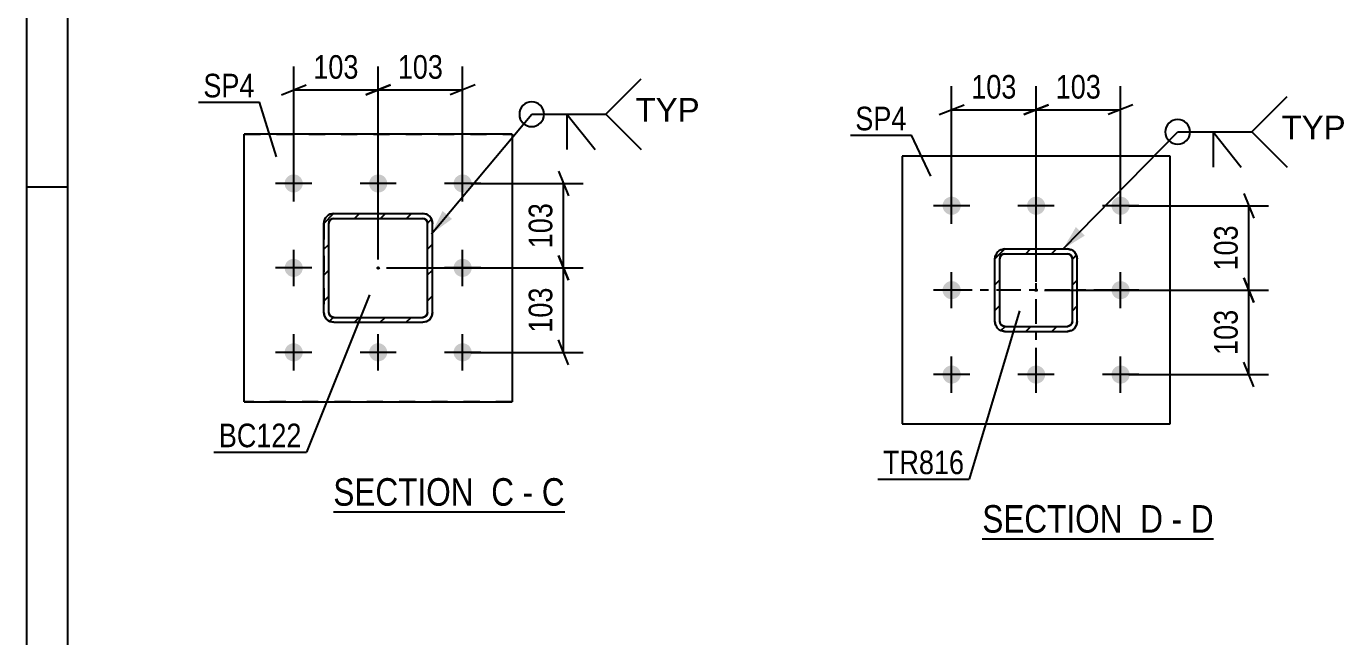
# Model space of a CAD drawing. Header units: millimetres. Extents: x 0 to 841, y 0 to 594.
# Drawn here: x 0 to 160.1, y 94.4 to 168.5 of the extents above; entities that cross this region are included whole.
import ezdxf

# ---------------------------------------------------------------- set-up
doc = ezdxf.new("R2010")
doc.units = ezdxf.units.MM
doc.linetypes.add('DXK_LINE_DOT2', pattern=[3.9198, 1.9599, -1.9599])
doc.linetypes.add('DXK_LINE_DOT3', pattern=[5.9187, 2.979, -0.9799, 0.9799, -0.9799])
doc.styles.add('Arial', font='ARIAL.TTF', dxfattribs={"height": 0.2})
doc.styles.add('Arial Narrow', font='ARIALN.TTF', dxfattribs={"height": 0.2})

# ---------------------------------------------------------------- blocks, each defined once
blk = doc.blocks.new('Unknown-272366397-1135')
at = {"color": 5, "linetype": 'Continuous'}
for p, q in [((0, 594), (0, 0)), ((5, 589), (5, 5)), ((5, 149), (0, 149))]:
    blk.add_line(p, q, dxfattribs=at)
blk = doc.blocks.new('Unknown-272366397-13 - 1874')
at = {"color": 6, "linetype": 'Continuous'}
blk.add_line((37.25, 109.58), (65.32, 109.58), dxfattribs=at)
at = {"color": 0, "linetype": 'Continuous'}
for points in [[(55.36, 110.33), (55.36, 113.83), (37.25, 113.83), (37.25, 110.33)], [(59.18, 110.33), (59.18, 113.83), (56.41, 113.83), (56.41, 110.33)], [(61.5, 110.33), (61.5, 113.83), (60.23, 113.83), (60.23, 110.33)], [(65.32, 110.33), (65.32, 113.83), (62.55, 113.83), (62.55, 110.33)]]:
    blk.add_wipeout(points, dxfattribs=at)
at = {"color": 7, "linetype": 'Continuous', "style": 'Arial Narrow'}
for s, p in [('SECTION ', (37.25, 110.33)), ('C', (56.41, 110.33)), ('C', (62.55, 110.33)), ('-', (60.23, 110.33))]:
    blk.add_text(s, height=3.34, dxfattribs=at).set_placement(p)
blk = doc.blocks.new('Unknown-272366397-14 - 1714')
at = {"color": 6, "linetype": 'Continuous'}
blk.add_line((116, 106.31), (144.07, 106.31), dxfattribs=at)
at = {"color": 0, "linetype": 'Continuous'}
for points in [[(134.11, 107.06), (134.11, 110.56), (116, 110.56), (116, 107.06)], [(137.93, 107.06), (137.93, 110.56), (135.16, 110.56), (135.16, 107.06)], [(140.26, 107.06), (140.26, 110.56), (138.98, 110.56), (138.98, 107.06)], [(144.07, 107.06), (144.07, 110.56), (141.31, 110.56), (141.31, 107.06)]]:
    blk.add_wipeout(points, dxfattribs=at)
at = {"color": 7, "linetype": 'Continuous', "style": 'Arial Narrow'}
for s, p in [('SECTION ', (116, 107.06)), ('D', (135.16, 107.06)), ('D', (141.31, 107.06)), ('-', (138.98, 107.06))]:
    blk.add_text(s, height=3.34, dxfattribs=at).set_placement(p)
blk = doc.blocks.new('Part-272366397-1939 - 1874')
at = {"linetype": 'Continuous'}
h = blk.add_hatch(dxfattribs=at)
h.set_pattern_fill('', scale=0.7, style=0, pattern_type=0)
h.set_pattern_definition([(45, (37.289, 145.8036), (-1.57154, 1.57154), [])])
h.paths.add_polyline_path([(48.09, 145.8), (37.29, 145.8), (36.83, 145.71), (36.44, 145.45), (36.18, 145.06), (36.09, 144.6), (36.09, 133.8), (36.18, 133.34), (36.44, 132.96), (36.83, 132.69), (37.29, 132.6), (48.09, 132.6), (48.55, 132.69), (48.94, 132.96), (49.2, 133.34), (49.29, 133.8), (49.29, 144.6), (49.2, 145.06), (48.94, 145.45), (48.55, 145.71)])
h.paths.add_polyline_path([(48.64, 144.83), (48.69, 144.6), (48.69, 133.8), (48.64, 133.57), (48.51, 133.38), (48.32, 133.25), (48.09, 133.2), (37.29, 133.2), (37.06, 133.25), (36.86, 133.38), (36.73, 133.57), (36.69, 133.8), (36.69, 144.6), (36.73, 144.83), (36.86, 145.03), (37.06, 145.16), (37.29, 145.2), (48.09, 145.2), (48.32, 145.16), (48.51, 145.03)])
blk.add_hatch(color=30, dxfattribs=at).paths.add_polyline_path([(42.69, 139.1, -1), (42.69, 139.3, -1)])
at = {"color": 7, "linetype": 'DXK_LINE_DOT2'}
for p, q in [((36.83, 145.71), (37.29, 145.8)), ((37.29, 145.8), (48.09, 145.8)), ((48.09, 145.8), (48.55, 145.71)), ((36.09, 144.6), (36.18, 145.06)), ((36.09, 144.6), (36.09, 133.8)), ((36.73, 144.83), (36.69, 144.6)), ((36.69, 133.8), (36.69, 144.6)), ((36.86, 145.03), (36.73, 144.83)), ((37.06, 145.16), (36.86, 145.03)), ((37.29, 145.2), (37.06, 145.16)), ((37.29, 145.2), (48.09, 145.2)), ((48.32, 145.16), (48.09, 145.2)), ((48.51, 145.03), (48.32, 145.16)), ((48.64, 144.83), (48.51, 145.03)), ((48.69, 144.6), (48.64, 144.83)), ((48.69, 133.8), (48.69, 144.6)), ((49.2, 145.06), (49.29, 144.6)), ((49.29, 133.8), (49.29, 144.6)), ((36.18, 133.34), (36.09, 133.8)), ((36.69, 133.8), (36.73, 133.57)), ((36.73, 133.57), (36.86, 133.38)), ((36.86, 133.38), (37.06, 133.25)), ((37.06, 133.25), (37.29, 133.2)), ((37.29, 133.2), (48.09, 133.2)), ((48.09, 133.2), (48.32, 133.25)), ((48.32, 133.25), (48.51, 133.38)), ((48.51, 133.38), (48.64, 133.57)), ((48.64, 133.57), (48.69, 133.8)), ((49.29, 133.8), (49.2, 133.34)), ((37.29, 132.6), (36.83, 132.69)), ((37.29, 132.6), (48.09, 132.6)), ((48.55, 132.69), (48.09, 132.6))]:
    blk.add_line(p, q, dxfattribs=at)
at = {"color": 2, "linetype": 'Continuous'}
for p, q in [((37.29, 145.8), (36.83, 145.71)), ((37.29, 145.8), (37.29, 145.8)), ((37.29, 145.8), (48.09, 145.8)), ((48.09, 145.8), (48.09, 145.8)), ((48.55, 145.71), (48.09, 145.8)), ((36.18, 145.06), (36.09, 144.6)), ((36.09, 144.6), (36.09, 144.6)), ((36.09, 133.8), (36.09, 144.6)), ((36.69, 144.6), (36.73, 144.83)), ((36.69, 144.6), (36.69, 144.6)), ((36.69, 133.8), (36.69, 144.6)), ((36.73, 144.83), (36.86, 145.03)), ((36.86, 145.03), (37.06, 145.16)), ((37.06, 145.16), (37.29, 145.2)), ((37.29, 145.2), (37.29, 145.2)), ((37.29, 145.2), (48.09, 145.2)), ((48.09, 145.2), (48.09, 145.2)), ((48.09, 145.2), (48.32, 145.16)), ((48.32, 145.16), (48.51, 145.03)), ((48.51, 145.03), (48.64, 144.83)), ((48.64, 144.83), (48.69, 144.6)), ((48.69, 144.6), (48.69, 144.6)), ((48.69, 133.8), (48.69, 144.6)), ((49.29, 144.6), (49.2, 145.06)), ((49.29, 144.6), (49.29, 144.6)), ((49.29, 133.8), (49.29, 144.6)), ((36.09, 133.8), (36.09, 133.8)), ((36.09, 133.8), (36.18, 133.34)), ((36.69, 133.8), (36.69, 133.8)), ((36.73, 133.57), (36.69, 133.8)), ((36.86, 133.38), (36.73, 133.57)), ((37.06, 133.25), (36.86, 133.38)), ((37.29, 133.2), (37.06, 133.25)), ((37.29, 133.2), (37.29, 133.2)), ((37.29, 133.2), (48.09, 133.2)), ((48.32, 133.25), (48.09, 133.2)), ((48.09, 133.2), (48.09, 133.2)), ((48.51, 133.38), (48.32, 133.25)), ((48.64, 133.57), (48.51, 133.38)), ((48.69, 133.8), (48.64, 133.57)), ((48.69, 133.8), (48.69, 133.8)), ((49.2, 133.34), (49.29, 133.8)), ((49.29, 133.8), (49.29, 133.8)), ((36.83, 132.69), (37.29, 132.6)), ((37.29, 132.6), (37.29, 132.6)), ((37.29, 132.6), (48.09, 132.6)), ((48.09, 132.6), (48.55, 132.69)), ((48.09, 132.6), (48.09, 132.6))]:
    blk.add_line(p, q, dxfattribs=at)
at = {"color": 7, "linetype": 'DXK_LINE_DOT3'}
blk.add_line((42.69, 139.2), (42.69, 139.2), dxfattribs=at)
at = {"color": 30, "linetype": 'DXK_LINE_DOT3'}
blk.add_line((42.69, 139.2), (42.69, 139.2), dxfattribs=at)
at = {"color": 30, "linetype": 'Continuous'}
blk.add_circle((42.69, 139.2), 0.1, dxfattribs=at)
at = {"color": 7, "linetype": 'DXK_LINE_DOT2'}
for centre, start, end in [((37.29, 144.6), 112.5, 157.5), ((48.09, 144.6), 22.5, 67.5), ((37.29, 133.8), 202.5, 247.5), ((48.09, 133.8), 292.5, 337.5)]:
    blk.add_arc(centre, 1.2, start, end, dxfattribs=at)
at = {"color": 2, "linetype": 'Continuous'}
for centre, start, end in [((37.29, 144.6), 112.5, 157.5), ((48.09, 144.6), 22.5, 67.5), ((37.29, 133.8), 202.5, 247.5), ((48.09, 133.8), 292.5, 337.5)]:
    blk.add_arc(centre, 1.2, start, end, dxfattribs=at)
blk = doc.blocks.new('Part-272366397-1903 - 1874')
at = {"color": 2, "linetype": 'Continuous'}
for p, q in [((58.94, 155.45), (26.44, 155.45)), ((26.44, 155.45), (26.44, 155.45)), ((26.44, 122.95), (26.44, 155.45)), ((58.94, 155.45), (58.94, 155.45)), ((58.94, 155.45), (58.94, 122.95)), ((26.44, 122.95), (58.94, 122.95))]:
    blk.add_line(p, q, dxfattribs=at)
at = {"color": 7, "linetype": 'DXK_LINE_DOT2'}
for p, q in [((26.44, 155.45), (58.94, 155.45)), ((58.94, 122.95), (26.44, 122.95))]:
    blk.add_line(p, q, dxfattribs=at)
blk = doc.blocks.new('Bolt-272366397-1905 - 1874')
at = {"linetype": 'Continuous'}
for points in [[(32.44, 148.35), (32.21, 148.38), (31.99, 148.45), (31.79, 148.56), (31.62, 148.72), (31.49, 148.9), (31.39, 149.11), (31.35, 149.34), (31.35, 149.57), (31.39, 149.79), (31.49, 150), (31.62, 150.19), (31.79, 150.34), (31.99, 150.46), (32.21, 150.53), (32.44, 150.55), (32.67, 150.53), (32.89, 150.46), (33.09, 150.34), (33.26, 150.19), (33.39, 150), (33.49, 149.79), (33.53, 149.57), (33.53, 149.34), (33.49, 149.11), (33.39, 148.9), (33.26, 148.72), (33.09, 148.56), (32.89, 148.45), (32.67, 148.38)], [(42.69, 148.35), (42.46, 148.38), (42.24, 148.45), (42.04, 148.56), (41.87, 148.72), (41.74, 148.9), (41.64, 149.11), (41.6, 149.34), (41.6, 149.57), (41.64, 149.79), (41.74, 150), (41.87, 150.19), (42.04, 150.34), (42.24, 150.46), (42.46, 150.53), (42.69, 150.55), (42.92, 150.53), (43.14, 150.46), (43.34, 150.34), (43.51, 150.19), (43.64, 150), (43.74, 149.79), (43.78, 149.57), (43.78, 149.34), (43.74, 149.11), (43.64, 148.9), (43.51, 148.72), (43.34, 148.56), (43.14, 148.45), (42.92, 148.38)], [(52.94, 148.35), (52.71, 148.38), (52.49, 148.45), (52.29, 148.56), (52.12, 148.72), (51.99, 148.9), (51.89, 149.11), (51.85, 149.34), (51.85, 149.57), (51.89, 149.79), (51.99, 150), (52.12, 150.19), (52.29, 150.34), (52.49, 150.46), (52.71, 150.53), (52.94, 150.55), (53.17, 150.53), (53.39, 150.46), (53.59, 150.34), (53.76, 150.19), (53.89, 150), (53.99, 149.79), (54.03, 149.57), (54.03, 149.34), (53.99, 149.11), (53.89, 148.9), (53.76, 148.72), (53.59, 148.56), (53.39, 148.45), (53.17, 148.38)], [(32.44, 138.1), (32.21, 138.13), (31.99, 138.2), (31.79, 138.31), (31.62, 138.47), (31.49, 138.65), (31.39, 138.86), (31.35, 139.09), (31.35, 139.32), (31.39, 139.54), (31.49, 139.75), (31.62, 139.94), (31.79, 140.09), (31.99, 140.21), (32.21, 140.28), (32.44, 140.3), (32.67, 140.28), (32.89, 140.21), (33.09, 140.09), (33.26, 139.94), (33.39, 139.75), (33.49, 139.54), (33.53, 139.32), (33.53, 139.09), (33.49, 138.86), (33.39, 138.65), (33.26, 138.47), (33.09, 138.31), (32.89, 138.2), (32.67, 138.13)], [(52.94, 138.1), (52.71, 138.13), (52.49, 138.2), (52.29, 138.31), (52.12, 138.47), (51.99, 138.65), (51.89, 138.86), (51.85, 139.09), (51.85, 139.32), (51.89, 139.54), (51.99, 139.75), (52.12, 139.94), (52.29, 140.09), (52.49, 140.21), (52.71, 140.28), (52.94, 140.3), (53.17, 140.28), (53.39, 140.21), (53.59, 140.09), (53.76, 139.94), (53.89, 139.75), (53.99, 139.54), (54.03, 139.32), (54.03, 139.09), (53.99, 138.86), (53.89, 138.65), (53.76, 138.47), (53.59, 138.31), (53.39, 138.2), (53.17, 138.13)], [(32.44, 127.85), (32.21, 127.88), (31.99, 127.95), (31.79, 128.06), (31.62, 128.22), (31.49, 128.4), (31.39, 128.61), (31.35, 128.84), (31.35, 129.07), (31.39, 129.29), (31.49, 129.5), (31.62, 129.69), (31.79, 129.84), (31.99, 129.96), (32.21, 130.03), (32.44, 130.05), (32.67, 130.03), (32.89, 129.96), (33.09, 129.84), (33.26, 129.69), (33.39, 129.5), (33.49, 129.29), (33.53, 129.07), (33.53, 128.84), (33.49, 128.61), (33.39, 128.4), (33.26, 128.22), (33.09, 128.06), (32.89, 127.95), (32.67, 127.88)], [(42.69, 127.85), (42.46, 127.88), (42.24, 127.95), (42.04, 128.06), (41.87, 128.22), (41.74, 128.4), (41.64, 128.61), (41.6, 128.84), (41.6, 129.07), (41.64, 129.29), (41.74, 129.5), (41.87, 129.69), (42.04, 129.84), (42.24, 129.96), (42.46, 130.03), (42.69, 130.05), (42.92, 130.03), (43.14, 129.96), (43.34, 129.84), (43.51, 129.69), (43.64, 129.5), (43.74, 129.29), (43.78, 129.07), (43.78, 128.84), (43.74, 128.61), (43.64, 128.4), (43.51, 128.22), (43.34, 128.06), (43.14, 127.95), (42.92, 127.88)], [(52.94, 127.85), (52.71, 127.88), (52.49, 127.95), (52.29, 128.06), (52.12, 128.22), (51.99, 128.4), (51.89, 128.61), (51.85, 128.84), (51.85, 129.07), (51.89, 129.29), (51.99, 129.5), (52.12, 129.69), (52.29, 129.84), (52.49, 129.96), (52.71, 130.03), (52.94, 130.05), (53.17, 130.03), (53.39, 129.96), (53.59, 129.84), (53.76, 129.69), (53.89, 129.5), (53.99, 129.29), (54.03, 129.07), (54.03, 128.84), (53.99, 128.61), (53.89, 128.4), (53.76, 128.22), (53.59, 128.06), (53.39, 127.95), (53.17, 127.88)]]:
    blk.add_hatch(color=1, dxfattribs=at).paths.add_polyline_path(points)
at = {"color": 1, "linetype": 'Continuous'}
for p, q in [((32.44, 147.25), (32.44, 151.65)), ((42.69, 147.25), (42.69, 151.65)), ((52.94, 147.25), (52.94, 151.65)), ((34.64, 149.45), (30.24, 149.45)), ((44.89, 149.45), (40.49, 149.45)), ((55.14, 149.45), (50.74, 149.45)), ((32.44, 137), (32.44, 141.4)), ((52.94, 137), (52.94, 141.4)), ((34.64, 139.2), (30.24, 139.2)), ((55.14, 139.2), (50.74, 139.2)), ((32.44, 126.75), (32.44, 131.15)), ((42.69, 126.75), (42.69, 131.15)), ((52.94, 126.75), (52.94, 131.15)), ((34.64, 128.95), (30.24, 128.95)), ((44.89, 128.95), (40.49, 128.95)), ((55.14, 128.95), (50.74, 128.95))]:
    blk.add_line(p, q, dxfattribs=at)
blk = doc.blocks.new('Part-272366397-1744 - 1714')
at = {"linetype": 'Continuous'}
h = blk.add_hatch(dxfattribs=at)
h.set_pattern_fill('', scale=0.7, style=0, pattern_type=0)
h.set_pattern_definition([(45, (118.7285, 141.5033), (-1.57154, 1.57154), [])])
h.paths.add_polyline_path([(126.33, 141.5), (118.73, 141.5), (118.27, 141.41), (117.88, 141.15), (117.62, 140.76), (117.53, 140.3), (117.53, 132.7), (117.62, 132.24), (117.88, 131.85), (118.27, 131.59), (118.73, 131.5), (126.33, 131.5), (126.79, 131.59), (127.18, 131.85), (127.44, 132.24), (127.53, 132.7), (127.53, 140.3), (127.44, 140.76), (127.18, 141.15), (126.79, 141.41)])
h.paths.add_polyline_path([(126.88, 140.53), (126.93, 140.3), (126.93, 132.7), (126.88, 132.47), (126.75, 132.28), (126.56, 132.15), (126.33, 132.1), (118.73, 132.1), (118.5, 132.15), (118.3, 132.28), (118.17, 132.47), (118.13, 132.7), (118.13, 140.3), (118.17, 140.53), (118.3, 140.73), (118.5, 140.86), (118.73, 140.9), (126.33, 140.9), (126.56, 140.86), (126.75, 140.73)])
blk.add_hatch(color=30, dxfattribs=at).paths.add_polyline_path([(122.53, 136.4, -1), (122.53, 136.6, -1)])
at = {"color": 7, "linetype": 'DXK_LINE_DOT3'}
for p, q in [((122.53, 126.5), (122.53, 146.5)), ((132.53, 136.5), (112.53, 136.5))]:
    blk.add_line(p, q, dxfattribs=at)
at = {"color": 7, "linetype": 'DXK_LINE_DOT2'}
for p, q in [((118.27, 141.41), (118.73, 141.5)), ((118.73, 140.9), (118.5, 140.86)), ((118.73, 141.5), (126.33, 141.5)), ((118.73, 140.9), (126.33, 140.9)), ((126.33, 141.5), (126.79, 141.41)), ((126.56, 140.86), (126.33, 140.9)), ((117.53, 140.3), (117.62, 140.76)), ((117.53, 132.7), (117.53, 140.3)), ((118.17, 140.53), (118.13, 140.3)), ((118.13, 132.7), (118.13, 140.3)), ((118.3, 140.73), (118.17, 140.53)), ((118.5, 140.86), (118.3, 140.73)), ((126.75, 140.73), (126.56, 140.86)), ((126.88, 140.53), (126.75, 140.73)), ((126.93, 140.3), (126.88, 140.53)), ((126.93, 132.7), (126.93, 140.3)), ((127.44, 140.76), (127.53, 140.3)), ((127.53, 132.7), (127.53, 140.3)), ((117.62, 132.24), (117.53, 132.7)), ((118.13, 132.7), (118.17, 132.47)), ((118.17, 132.47), (118.3, 132.28)), ((118.73, 131.5), (118.27, 131.59)), ((118.3, 132.28), (118.5, 132.15)), ((118.5, 132.15), (118.73, 132.1)), ((118.73, 132.1), (126.33, 132.1)), ((118.73, 131.5), (126.33, 131.5)), ((126.33, 132.1), (126.56, 132.15)), ((126.79, 131.59), (126.33, 131.5)), ((126.56, 132.15), (126.75, 132.28)), ((126.75, 132.28), (126.88, 132.47)), ((126.88, 132.47), (126.93, 132.7)), ((127.53, 132.7), (127.44, 132.24))]:
    blk.add_line(p, q, dxfattribs=at)
at = {"color": 2, "linetype": 'Continuous'}
for p, q in [((118.73, 141.5), (118.27, 141.41)), ((118.5, 140.86), (118.73, 140.9)), ((118.73, 141.5), (126.33, 141.5)), ((118.73, 140.9), (126.33, 140.9)), ((126.79, 141.41), (126.33, 141.5)), ((126.33, 140.9), (126.56, 140.86)), ((117.62, 140.76), (117.53, 140.3)), ((117.53, 132.7), (117.53, 140.3)), ((118.13, 140.3), (118.17, 140.53)), ((118.13, 132.7), (118.13, 140.3)), ((118.17, 140.53), (118.3, 140.73)), ((118.3, 140.73), (118.5, 140.86)), ((126.56, 140.86), (126.75, 140.73)), ((126.75, 140.73), (126.88, 140.53)), ((126.88, 140.53), (126.93, 140.3)), ((126.93, 132.7), (126.93, 140.3)), ((127.53, 140.3), (127.44, 140.76)), ((127.53, 132.7), (127.53, 140.3)), ((117.53, 132.7), (117.62, 132.24)), ((118.17, 132.47), (118.13, 132.7)), ((118.3, 132.28), (118.17, 132.47)), ((118.27, 131.59), (118.73, 131.5)), ((118.5, 132.15), (118.3, 132.28)), ((118.73, 132.1), (118.5, 132.15)), ((118.73, 132.1), (126.33, 132.1)), ((118.73, 131.5), (126.33, 131.5)), ((126.56, 132.15), (126.33, 132.1)), ((126.33, 131.5), (126.79, 131.59)), ((126.75, 132.28), (126.56, 132.15)), ((126.88, 132.47), (126.75, 132.28)), ((126.93, 132.7), (126.88, 132.47)), ((127.44, 132.24), (127.53, 132.7))]:
    blk.add_line(p, q, dxfattribs=at)
at = {"color": 30, "linetype": 'DXK_LINE_DOT3'}
blk.add_line((122.53, 136.5), (122.53, 136.5), dxfattribs=at)
at = {"color": 30, "linetype": 'Continuous'}
blk.add_circle((122.53, 136.5), 0.1, dxfattribs=at)
at = {"color": 7, "linetype": 'DXK_LINE_DOT2'}
for centre, start, end in [((118.73, 140.3), 112.5, 157.5), ((126.33, 140.3), 22.5, 67.5), ((118.73, 132.7), 202.5, 247.5), ((126.33, 132.7), 292.5, 337.5)]:
    blk.add_arc(centre, 1.2, start, end, dxfattribs=at)
at = {"color": 2, "linetype": 'Continuous'}
for centre, start, end in [((118.73, 140.3), 112.5, 157.5), ((126.33, 140.3), 22.5, 67.5), ((118.73, 132.7), 202.5, 247.5), ((126.33, 132.7), 292.5, 337.5)]:
    blk.add_arc(centre, 1.2, start, end, dxfattribs=at)
blk = doc.blocks.new('Bolt-272366397-1717 - 1714')
at = {"linetype": 'Continuous'}
for points in [[(112.28, 145.65, -1), (112.28, 147.85, -1)], [(122.53, 145.65, -1), (122.53, 147.85, -1)], [(132.78, 145.65, -1), (132.78, 147.85, -1)], [(112.28, 135.4, -1), (112.28, 137.6, -1)], [(132.78, 135.4, -1), (132.78, 137.6, -1)], [(112.28, 125.15, -1), (112.28, 127.35, -1)], [(122.53, 125.15, -1), (122.53, 127.35, -1)], [(132.78, 125.15, -1), (132.78, 127.35, -1)]]:
    blk.add_hatch(color=1, dxfattribs=at).paths.add_polyline_path(points)
at = {"color": 1, "linetype": 'Continuous'}
for p, q in [((112.28, 144.55), (112.28, 148.95)), ((122.53, 144.55), (122.53, 148.95)), ((132.78, 144.55), (132.78, 148.95)), ((114.48, 146.75), (110.08, 146.75)), ((124.73, 146.75), (120.33, 146.75)), ((134.98, 146.75), (130.58, 146.75)), ((112.28, 134.3), (112.28, 138.7)), ((132.78, 134.3), (132.78, 138.7)), ((114.48, 136.5), (110.08, 136.5)), ((134.98, 136.5), (130.58, 136.5)), ((112.28, 124.05), (112.28, 128.45)), ((122.53, 124.05), (122.53, 128.45)), ((132.78, 124.05), (132.78, 128.45)), ((114.48, 126.25), (110.08, 126.25)), ((124.73, 126.25), (120.33, 126.25)), ((134.98, 126.25), (130.58, 126.25))]:
    blk.add_line(p, q, dxfattribs=at)
blk = doc.blocks.new('Part-272366397-1759 - 1714')
at = {"color": 2, "linetype": 'Continuous'}
for p, q in [((138.78, 152.75), (106.28, 152.75)), ((106.28, 152.75), (106.28, 120.25)), ((138.78, 120.25), (138.78, 152.75)), ((106.28, 120.25), (138.78, 120.25))]:
    blk.add_line(p, q, dxfattribs=at)
blk = doc.blocks.new('StraightDimension-272366397-17662 - 1874')
at = {"color": 7, "linetype": 'Continuous'}
for p, q in [((32.44, 150.45), (32.44, 163.67)), ((42.69, 140.21), (42.69, 163.67)), ((30.94, 160.22), (33.94, 161.42)), ((32.44, 160.82), (42.69, 160.82)), ((44.19, 161.42), (41.19, 160.22))]:
    blk.add_line(p, q, dxfattribs=at)
at = {"color": 0}
blk.add_wipeout([(40.91, 161.57), (40.91, 165.77), (34.22, 165.77), (34.22, 161.57)], dxfattribs=at)
at = {"color": 3, "style": 'Arial Narrow'}
blk.add_text('103', height=2.863, dxfattribs=at).set_placement((34.82, 162.17))
blk = doc.blocks.new('StraightDimension-272366397-17634 - 1874')
at = {"color": 7, "linetype": 'Continuous'}
for p, q in [((64.57, 150.95), (65.77, 147.95)), ((53.94, 149.45), (67.57, 149.45)), ((65.17, 139.2), (65.17, 149.45)), ((65.77, 137.7), (64.57, 140.7)), ((43.69, 139.2), (67.57, 139.2))]:
    blk.add_line(p, q, dxfattribs=at)
at = {"color": 0}
blk.add_wipeout([(64.42, 147.67), (60.22, 147.67), (60.22, 140.99), (64.42, 140.99)], dxfattribs=at)
at = {"color": 3, "style": 'Arial Narrow'}
blk.add_text('103', height=2.863, rotation=90.0002, dxfattribs=at).set_placement((63.82, 141.59))
blk = doc.blocks.new('StraightDimension-272366397-17635 - 1874')
at = {"color": 7, "linetype": 'Continuous'}
for p, q in [((64.57, 140.7), (65.77, 137.7)), ((43.69, 139.2), (67.57, 139.2)), ((65.17, 128.95), (65.17, 139.2)), ((65.77, 127.45), (64.57, 130.45)), ((53.94, 128.95), (67.57, 128.95))]:
    blk.add_line(p, q, dxfattribs=at)
at = {"color": 0}
blk.add_wipeout([(64.42, 137.42), (60.22, 137.42), (60.22, 130.74), (64.42, 130.74)], dxfattribs=at)
at = {"color": 3, "style": 'Arial Narrow'}
blk.add_text('103', height=2.863, rotation=90.0002, dxfattribs=at).set_placement((63.82, 131.34))
blk = doc.blocks.new('StraightDimension-272366397-17661 - 1874')
at = {"color": 7, "linetype": 'Continuous'}
for p, q in [((42.69, 140.21), (42.69, 163.67)), ((52.94, 150.45), (52.94, 163.67)), ((41.19, 160.22), (44.19, 161.42)), ((42.69, 160.82), (52.94, 160.82)), ((54.44, 161.42), (51.44, 160.22))]:
    blk.add_line(p, q, dxfattribs=at)
at = {"color": 0}
blk.add_wipeout([(51.16, 161.57), (51.16, 165.77), (44.47, 165.77), (44.47, 161.57)], dxfattribs=at)
at = {"color": 3, "style": 'Arial Narrow'}
blk.add_text('103', height=2.863, dxfattribs=at).set_placement((45.07, 162.17))
blk = doc.blocks.new('StraightDimension-272366397-17700 - 1714')
at = {"color": 7, "linetype": 'Continuous'}
for p, q in [((147.74, 138), (148.94, 135)), ((123.53, 136.5), (150.74, 136.5)), ((148.34, 126.25), (148.34, 136.5)), ((148.94, 124.75), (147.74, 127.75)), ((133.78, 126.25), (150.74, 126.25))]:
    blk.add_line(p, q, dxfattribs=at)
at = {"color": 0}
blk.add_wipeout([(147.59, 134.72), (143.39, 134.72), (143.39, 128.04), (147.59, 128.04)], dxfattribs=at)
at = {"color": 3, "style": 'Arial Narrow'}
blk.add_text('103', height=2.863, rotation=90.0002, dxfattribs=at).set_placement((146.99, 128.64))
blk = doc.blocks.new('StraightDimension-272366397-17699 - 1714')
at = {"color": 7, "linetype": 'Continuous'}
for p, q in [((147.74, 148.25), (148.94, 145.25)), ((133.78, 146.75), (150.74, 146.75)), ((148.34, 136.5), (148.34, 146.75)), ((148.94, 135), (147.74, 138)), ((123.53, 136.5), (150.74, 136.5))]:
    blk.add_line(p, q, dxfattribs=at)
at = {"color": 0}
blk.add_wipeout([(147.59, 144.97), (143.39, 144.97), (143.39, 138.29), (147.59, 138.29)], dxfattribs=at)
at = {"color": 3, "style": 'Arial Narrow'}
blk.add_text('103', height=2.863, rotation=90.0002, dxfattribs=at).set_placement((146.99, 138.89))
blk = doc.blocks.new('StraightDimension-272366397-17771 - 1714')
at = {"color": 7, "linetype": 'Continuous'}
for p, q in [((122.53, 137.5), (122.53, 161.26)), ((132.78, 147.75), (132.78, 161.26)), ((121.03, 157.81), (124.03, 159.01)), ((134.28, 159.01), (131.28, 157.81)), ((122.53, 158.41), (132.78, 158.41))]:
    blk.add_line(p, q, dxfattribs=at)
at = {"color": 0}
blk.add_wipeout([(131, 159.16), (131, 163.36), (124.31, 163.36), (124.31, 159.16)], dxfattribs=at)
at = {"color": 3, "style": 'Arial Narrow'}
blk.add_text('103', height=2.863, dxfattribs=at).set_placement((124.91, 159.76))
blk = doc.blocks.new('StraightDimension-272366397-17772 - 1714')
at = {"color": 7, "linetype": 'Continuous'}
for p, q in [((112.28, 147.75), (112.28, 161.26)), ((122.53, 137.5), (122.53, 161.26)), ((110.78, 157.81), (113.78, 159.01)), ((124.03, 159.01), (121.03, 157.81)), ((112.28, 158.41), (122.53, 158.41))]:
    blk.add_line(p, q, dxfattribs=at)
at = {"color": 0}
blk.add_wipeout([(120.75, 159.16), (120.75, 163.36), (114.06, 163.36), (114.06, 159.16)], dxfattribs=at)
at = {"color": 3, "style": 'Arial Narrow'}
blk.add_text('103', height=2.863, dxfattribs=at).set_placement((114.66, 159.76))
blk = doc.blocks.new('Mark-272366397-1899 - 1874')
at = {"color": 0}
blk.add_wipeout([(27.69, 159.91), (27.69, 162.91), (21.48, 162.91), (21.48, 159.91)], dxfattribs=at)
blk.add_wipeout([(27.69, 159.91), (27.69, 162.91), (21.48, 162.91), (21.48, 159.91)], dxfattribs=at)
at = {"color": 30, "linetype": 'Continuous'}
for p in [(20.88, 159.31), (30.34, 152.7)]:
    blk.add_line(p, (28.29, 159.31), dxfattribs=at)
at = {"color": 3, "style": 'Arial Narrow'}
blk.add_text('SP4', height=2.863, dxfattribs=at).set_placement((21.48, 159.91))
blk = doc.blocks.new('Mark-272366397-1935 - 1874')
at = {"color": 0}
blk.add_wipeout([(33.4, 117.43), (33.4, 120.43), (23.35, 120.43), (23.35, 117.43)], dxfattribs=at)
blk.add_wipeout([(33.4, 117.43), (33.4, 120.43), (23.35, 120.43), (23.35, 117.43)], dxfattribs=at)
at = {"color": 30, "linetype": 'Continuous'}
for p in [(41.63, 135.94), (22.75, 116.83)]:
    blk.add_line(p, (34, 116.83), dxfattribs=at)
at = {"color": 3, "style": 'Arial Narrow'}
blk.add_text('BC122', height=2.863, dxfattribs=at).set_placement((23.35, 117.43))
blk = doc.blocks.new('WeldMark-272366397-2020 - 1874')
at = {"linetype": 'Continuous'}
blk.add_hatch(color=30, dxfattribs=at).paths.add_polyline_path([(51.65, 145.15), (49.15, 143.33), (50.5, 146.11)])
at = {"color": 30, "linetype": 'Continuous'}
for p, q in [((49.15, 143.33), (61.32, 157.86)), ((61.32, 157.86), (70.32, 157.86))]:
    blk.add_line(p, q, dxfattribs=at)
at = {"color": 3, "linetype": 'Continuous'}
for q in [(69.03, 153.57), (65.6, 153.57)]:
    blk.add_line((65.6, 157.86), q, dxfattribs=at)
for start, end in [(90, 270), (270, 90)]:
    blk.add_arc((61.32, 157.86), 1.5, start, end, dxfattribs=at)
at = {"color": 0, "linetype": 'Continuous'}
blk.add_wipeout([(81.69, 156.96), (81.69, 159.96), (73.92, 159.96), (73.92, 156.96)], dxfattribs=at)
blk.add_wipeout([(81.69, 156.96), (81.69, 159.96), (73.92, 159.96), (73.92, 156.96)], dxfattribs=at)
at = {"color": 3, "linetype": 'Continuous'}
for q in [(74.6, 162.14), (74.6, 153.57)]:
    blk.add_line((70.32, 157.86), q, dxfattribs=at)
at = {"color": 3, "linetype": 'Continuous', "style": 'Arial'}
blk.add_text('TYP', height=2.865, dxfattribs=at).set_placement((73.92, 156.96))
blk = doc.blocks.new('Mark-272366397-1755 - 1714')
at = {"color": 0}
blk.add_wipeout([(106.8, 155.91), (106.8, 158.91), (100.59, 158.91), (100.59, 155.91)], dxfattribs=at)
blk.add_wipeout([(106.8, 155.91), (106.8, 158.91), (100.59, 158.91), (100.59, 155.91)], dxfattribs=at)
at = {"color": 30, "linetype": 'Continuous'}
for p in [(99.99, 155.31), (109.74, 150.34)]:
    blk.add_line(p, (107.4, 155.31), dxfattribs=at)
at = {"color": 3, "style": 'Arial Narrow'}
blk.add_text('SP4', height=2.863, dxfattribs=at).set_placement((100.59, 155.91))
blk = doc.blocks.new('WeldMark-272366397-1856 - 1714')
at = {"linetype": 'Continuous'}
blk.add_hatch(color=30, dxfattribs=at).paths.add_polyline_path([(128.43, 143.12), (125.8, 141.5), (127.36, 144.17)])
at = {"color": 30, "linetype": 'Continuous'}
for p, q in [((125.8, 141.5), (139.71, 155.72)), ((139.71, 155.72), (148.71, 155.72))]:
    blk.add_line(p, q, dxfattribs=at)
at = {"color": 3, "linetype": 'Continuous'}
for q in [(147.43, 151.43), (144, 151.43)]:
    blk.add_line((144, 155.72), q, dxfattribs=at)
for start, end in [(90, 270), (270, 90)]:
    blk.add_arc((139.71, 155.72), 1.5, start, end, dxfattribs=at)
at = {"color": 0, "linetype": 'Continuous'}
blk.add_wipeout([(160.09, 154.82), (160.09, 157.82), (152.31, 157.82), (152.31, 154.82)], dxfattribs=at)
blk.add_wipeout([(160.09, 154.82), (160.09, 157.82), (152.31, 157.82), (152.31, 154.82)], dxfattribs=at)
at = {"color": 3, "linetype": 'Continuous'}
for q in [(153, 160), (153, 151.43)]:
    blk.add_line((148.71, 155.72), q, dxfattribs=at)
at = {"color": 3, "linetype": 'Continuous', "style": 'Arial'}
blk.add_text('TYP', height=2.865, dxfattribs=at).set_placement((152.31, 154.82))
blk = doc.blocks.new('Mark-272366397-17555 - 1714')
at = {"color": 0}
blk.add_wipeout([(113.81, 114.16), (113.81, 117.16), (103.94, 117.16), (103.94, 114.16)], dxfattribs=at)
blk.add_wipeout([(113.81, 114.16), (113.81, 117.16), (103.94, 117.16), (103.94, 114.16)], dxfattribs=at)
at = {"color": 30, "linetype": 'Continuous'}
for p in [(120.51, 134), (103.34, 113.56)]:
    blk.add_line(p, (114.41, 113.56), dxfattribs=at)
at = {"color": 3, "style": 'Arial Narrow'}
blk.add_text('TR816', height=2.863, dxfattribs=at).set_placement((103.94, 114.16))

msp = doc.modelspace()

# ---------------------------------------------------------------- block references
for name in ['Unknown-272366397-1135', 'Part-272366397-1903 - 1874', 'Part-272366397-1759 - 1714', 'Bolt-272366397-1905 - 1874', 'Bolt-272366397-1717 - 1714', 'Part-272366397-1939 - 1874', 'Part-272366397-1744 - 1714']:
    msp.add_blockref(name, (0, 0))

# ---------------------------------------------------------------- next in the draw order: block references
for name in ['StraightDimension-272366397-17662 - 1874', 'Mark-272366397-1755 - 1714', 'StraightDimension-272366397-17700 - 1714', 'Mark-272366397-1935 - 1874', 'Mark-272366397-17555 - 1714', 'Unknown-272366397-13 - 1874', 'Unknown-272366397-14 - 1714']:
    msp.add_blockref(name, (0, 0))

# ---------------------------------------------------------------- next in the draw order: block references
for name in ['Mark-272366397-1899 - 1874', 'StraightDimension-272366397-17634 - 1874', 'StraightDimension-272366397-17699 - 1714']:
    msp.add_blockref(name, (0, 0))

# ---------------------------------------------------------------- next in the draw order: block references
for name in ['StraightDimension-272366397-17771 - 1714', 'StraightDimension-272366397-17635 - 1874']:
    msp.add_blockref(name, (0, 0))

# ---------------------------------------------------------------- next in the draw order: block references
for name in ['StraightDimension-272366397-17661 - 1874', 'StraightDimension-272366397-17772 - 1714', 'WeldMark-272366397-1856 - 1714']:
    msp.add_blockref(name, (0, 0))

# ---------------------------------------------------------------- next in the draw order: block references
msp.add_blockref('WeldMark-272366397-2020 - 1874', (0, 0))

doc.saveas('drawing.dxf')
